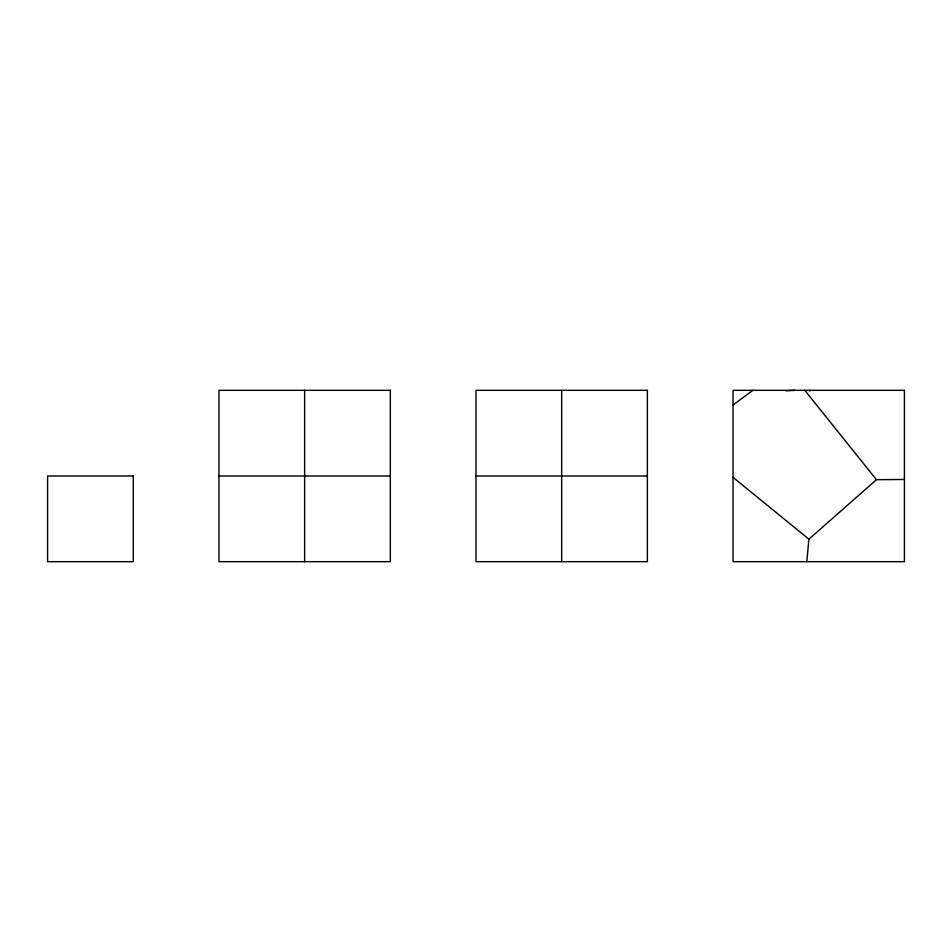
<?xml version="1.0" encoding="UTF-8"?>
<svg xmlns="http://www.w3.org/2000/svg" width="952" height="952" viewBox="0 0 952 952"><rect width="100%" height="100%" fill="white"/><g stroke="black" fill="none" stroke-linecap="round" stroke-linejoin="round"><path stroke-width="1.43" d="M806.82 561.68L808.891 539.189L876.447 479.689L904.4 479.475M794.801 390.32L785.912 390.796M810.366 390.32L809.854 391.022L809.176 390.32M733.04 404.993L752.877 390.32M218.96 476L390.32 476M476 476L647.36 476M733.04 477.368L808.891 539.189M804.773 390.32L876.447 479.689M561.68 390.32L561.68 561.68M304.64 390.32L304.64 561.68M390.32 390.32L218.96 390.32L218.96 561.68L390.32 561.68L390.32 390.32M647.36 390.32L476 390.32L476 561.68L647.36 561.68L647.36 390.32M904.4 390.32L733.04 390.32L733.04 561.68L904.4 561.68L904.4 390.32M133.28 476L47.6 476L47.6 561.68L133.28 561.68L133.28 476"/></g></svg>
